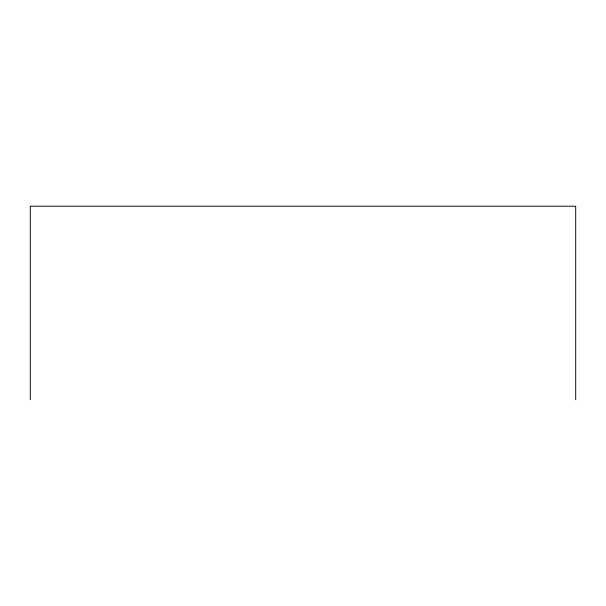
<?xml version="1.0" encoding="UTF-8"?>
<svg xmlns="http://www.w3.org/2000/svg" width="606" height="606" viewBox="0 0 606 606"><rect width="100%" height="100%" fill="white"/><g stroke="black" fill="none" stroke-linecap="round" stroke-linejoin="round"><path stroke-width="0.91" d="M575.7 399.793L575.7 206.207L30.3 206.207L30.3 399.793"/></g></svg>
